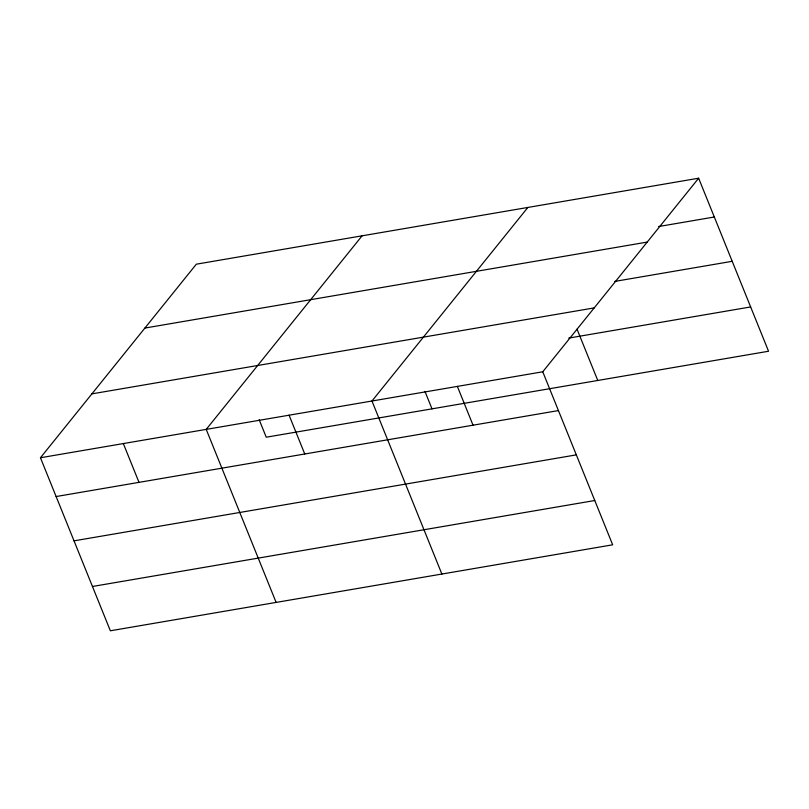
<?xml version="1.0" encoding="UTF-8"?>
<svg xmlns="http://www.w3.org/2000/svg" width="809" height="809" viewBox="0 0 809 809"><rect width="100%" height="100%" fill="white"/><g stroke="black" fill="none" stroke-linecap="round" stroke-linejoin="round"><path stroke-width="1.21" d="M698.642 178.213L542.758 371.786L612.666 544.811L110.358 630.787L40.45 457.752L196.334 264.189L698.642 178.213L768.55 351.248L266.242 437.214L259.183 419.729M362.098 235.813L206.214 429.387L276.122 602.412M527.862 207.448L371.968 401.011L441.876 574.046M658.627 226.54L714.317 217.004M144.892 328.06L647.2 242.093M614.648 281.431L732.216 261.307M91.892 393.872L594.2 307.905M568.737 338.081L750.651 306.945M40.45 457.752L542.758 371.786M56.124 496.544L558.422 410.578M74.023 540.847L576.321 454.87M92.459 586.485L594.767 500.518M577.029 329.152L597.77 380.473M457.358 386.399L473.032 425.19M424.937 391.364L432.006 408.848M289.086 415.199L304.76 453.991M123.332 443.565L139.006 482.356"/></g></svg>
